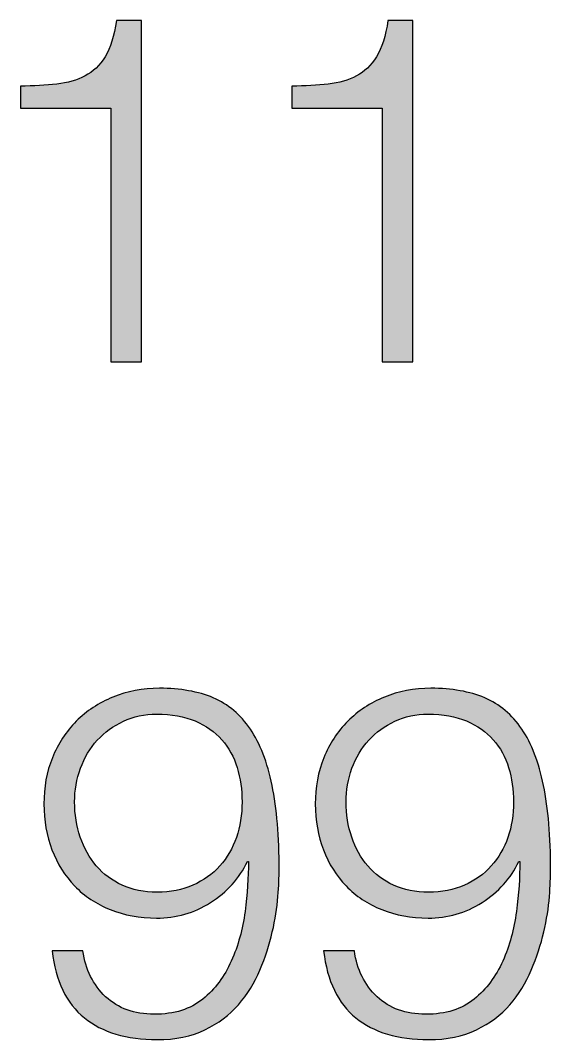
# Paper-space layout 'A2mask' of a CAD drawing. Extents: x 0 to 564, y 0 to 393.
# Drawn here: x 462.53 to 465.47, y 30.71 to 36.38 of the extents above; entities that cross this region are included whole.
import ezdxf
from ezdxf.enums import TextEntityAlignment as Align

# ---------------------------------------------------------------- set-up
doc = ezdxf.new("R2010")
doc.units = 0
doc.layers.get('0').update_dxf_attribs({"linetype": 'CONTINUOUS'})
doc.layers.get('Defpoints').update_dxf_attribs({"linetype": 'CONTINUOUS'})
doc.layers.add('JPP_Mask', color=7, linetype='CONTINUOUS')
doc.styles.add('JPP', font='arial.ttf')

# ---------------------------------------------------------------- blocks, each defined once
blk = doc.blocks.new('A2mask')
at = {"true_color": 0x004a91}
h = blk.add_hatch(color=154, dxfattribs=at)
edge = h.paths.add_edge_path()
edge.add_spline(control_points=[(463.1999, 35.4295), (463.1999, 35.9045), (463.1999, 36.3795), (463.1999, 36.3795), (463.1999, 36.3795), (463.1653, 36.3795), (463.1307, 36.3795)], knot_values=[3.5, 3.5, 3.5, 3.5, 4, 4, 4, 4.5, 4.5, 4.5, 4.5], degree=3, periodic=0)
edge.add_spline(control_points=[(463.1307, 36.3795), (463.096, 36.3795), (463.0614, 36.3795), (463.0614, 36.3795), (463.0488, 36.2926), (463.0276, 36.2254), (462.9978, 36.1773), (462.968, 36.1293), (462.9309, 36.0935), (462.8865, 36.0703)], knot_values=[1, 1, 1, 1, 1.5, 1.5, 1.5, 2.5, 2.5, 2.5, 3.5, 3.5, 3.5, 3.5], degree=3, periodic=0)
edge.add_spline(control_points=[(462.8865, 36.0703), (462.842, 36.0464), (462.7897, 36.0315), (462.7291, 36.0252)], knot_values=[0, 0, 0, 0, 1, 1, 1, 1], degree=3, periodic=0)
edge.add_spline(control_points=[(462.7291, 36.0252), (462.6684, 36.0189), (462.6008, 36.015), (462.5269, 36.013)], knot_values=[9, 9, 9, 9, 10, 10, 10, 10], degree=3, periodic=0)
edge.add_spline(control_points=[(462.5269, 36.013), (462.5269, 36.013), (462.5269, 35.891), (462.5269, 35.891), (462.5269, 35.891), (462.6524, 35.891), (462.7779, 35.891)], knot_values=[7.5, 7.5, 7.5, 7.5, 8.5, 8.5, 8.5, 9, 9, 9, 9], degree=3, periodic=0)
edge.add_spline(control_points=[(462.7779, 35.891), (462.9034, 35.891), (463.0289, 35.891), (463.0289, 35.891), (463.0289, 35.891), (463.0289, 35.5382), (463.0289, 35.1853)], knot_values=[6.5, 6.5, 6.5, 6.5, 7, 7, 7, 7.5, 7.5, 7.5, 7.5], degree=3, periodic=0)
edge.add_spline(control_points=[(463.0289, 35.1853), (463.0289, 34.8324), (463.0289, 34.4795), (463.0289, 34.4795), (463.0289, 34.4795), (463.0717, 34.4795), (463.1144, 34.4795)], knot_values=[5.5, 5.5, 5.5, 5.5, 6, 6, 6, 6.5, 6.5, 6.5, 6.5], degree=3, periodic=0)
edge.add_spline(control_points=[(463.1144, 34.4795), (463.1572, 34.4795), (463.1999, 34.4795), (463.1999, 34.4795), (463.1999, 34.4795), (463.1999, 34.9545), (463.1999, 35.4295)], knot_values=[4.5, 4.5, 4.5, 4.5, 5, 5, 5, 5.5, 5.5, 5.5, 5.5], degree=3, periodic=0)
h = blk.add_hatch(color=154, dxfattribs=at)
edge = h.paths.add_edge_path()
edge.add_spline(control_points=[(464.7092, 35.4295), (464.7092, 35.9045), (464.7092, 36.3795), (464.7092, 36.3795), (464.7092, 36.3795), (464.6746, 36.3795), (464.64, 36.3795)], knot_values=[3.5, 3.5, 3.5, 3.5, 4, 4, 4, 4.5, 4.5, 4.5, 4.5], degree=3, periodic=0)
edge.add_spline(control_points=[(464.64, 36.3795), (464.6053, 36.3795), (464.5707, 36.3795), (464.5707, 36.3795), (464.5581, 36.2926), (464.5369, 36.2254), (464.5071, 36.1773), (464.4773, 36.1293), (464.4402, 36.0935), (464.3958, 36.0703)], knot_values=[1, 1, 1, 1, 1.5, 1.5, 1.5, 2.5, 2.5, 2.5, 3.5, 3.5, 3.5, 3.5], degree=3, periodic=0)
edge.add_spline(control_points=[(464.3958, 36.0703), (464.3514, 36.0464), (464.299, 36.0315), (464.2384, 36.0252)], knot_values=[0, 0, 0, 0, 1, 1, 1, 1], degree=3, periodic=0)
edge.add_spline(control_points=[(464.2384, 36.0252), (464.1777, 36.0189), (464.1101, 36.015), (464.0362, 36.013)], knot_values=[9, 9, 9, 9, 10, 10, 10, 10], degree=3, periodic=0)
edge.add_spline(control_points=[(464.0362, 36.013), (464.0362, 36.013), (464.0362, 35.891), (464.0362, 35.891), (464.0362, 35.891), (464.1617, 35.891), (464.2872, 35.891)], knot_values=[7.5, 7.5, 7.5, 7.5, 8.5, 8.5, 8.5, 9, 9, 9, 9], degree=3, periodic=0)
edge.add_spline(control_points=[(464.2872, 35.891), (464.4127, 35.891), (464.5382, 35.891), (464.5382, 35.891), (464.5382, 35.891), (464.5382, 35.5382), (464.5382, 35.1853)], knot_values=[6.5, 6.5, 6.5, 6.5, 7, 7, 7, 7.5, 7.5, 7.5, 7.5], degree=3, periodic=0)
edge.add_spline(control_points=[(464.5382, 35.1853), (464.5382, 34.8324), (464.5382, 34.4795), (464.5382, 34.4795), (464.5382, 34.4795), (464.581, 34.4795), (464.6237, 34.4795)], knot_values=[5.5, 5.5, 5.5, 5.5, 6, 6, 6, 6.5, 6.5, 6.5, 6.5], degree=3, periodic=0)
edge.add_spline(control_points=[(464.6237, 34.4795), (464.6665, 34.4795), (464.7092, 34.4795), (464.7092, 34.4795), (464.7092, 34.4795), (464.7092, 34.9545), (464.7092, 35.4295)], knot_values=[4.5, 4.5, 4.5, 4.5, 5, 5, 5, 5.5, 5.5, 5.5, 5.5], degree=3, periodic=0)
h = blk.add_hatch(color=154, dxfattribs=at)
edge = h.paths.add_edge_path()
edge.add_spline(control_points=[(463.9657, 31.6537), (463.9657, 31.8383), (463.9524, 31.995), (463.9262, 32.1232)], knot_values=[19, 19, 19, 19, 20, 20, 20, 20], degree=3, periodic=0)
edge.add_spline(control_points=[(463.9262, 32.1232), (463.9001, 32.2518), (463.86, 32.3562), (463.8056, 32.437)], knot_values=[18, 18, 18, 18, 19, 19, 19, 19], degree=3, periodic=0)
edge.add_spline(control_points=[(463.8056, 32.437), (463.7513, 32.5172), (463.6824, 32.5752), (463.5992, 32.6107)], knot_values=[17, 17, 17, 17, 18, 18, 18, 18], degree=3, periodic=0)
edge.add_spline(control_points=[(463.5992, 32.6107), (463.516, 32.6458), (463.4163, 32.6637), (463.3006, 32.6637)], knot_values=[16, 16, 16, 16, 17, 17, 17, 17], degree=3, periodic=0)
edge.add_spline(control_points=[(463.3006, 32.6637), (463.2065, 32.6637), (463.1201, 32.6471), (463.0415, 32.6146)], knot_values=[15, 15, 15, 15, 16, 16, 16, 16], degree=3, periodic=0)
edge.add_spline(control_points=[(463.0415, 32.6146), (462.9627, 32.5822), (462.8947, 32.5374), (462.8377, 32.4804), (462.7807, 32.4235), (462.7363, 32.3555), (462.7049, 32.2767)], knot_values=[13, 13, 13, 13, 14, 14, 14, 15, 15, 15, 15], degree=3, periodic=0)
edge.add_spline(control_points=[(462.7049, 32.2767), (462.6731, 32.1981), (462.6575, 32.1126), (462.6575, 32.0202)], knot_values=[12, 12, 12, 12, 13, 13, 13, 13], degree=3, periodic=0)
edge.add_spline(control_points=[(462.6575, 32.0202), (462.6575, 31.9281), (462.6724, 31.8429), (462.7022, 31.7651), (462.732, 31.6872), (462.7741, 31.6203), (462.8285, 31.5643)], knot_values=[10, 10, 10, 10, 11, 11, 11, 12, 12, 12, 12], degree=3, periodic=0)
edge.add_spline(control_points=[(462.8285, 31.5643), (462.8825, 31.5079), (462.9487, 31.4642), (463.0266, 31.4324)], knot_values=[9, 9, 9, 9, 10, 10, 10, 10], degree=3, periodic=0)
edge.add_spline(control_points=[(463.0266, 31.4324), (463.1041, 31.4009), (463.1903, 31.385), (463.2844, 31.385)], knot_values=[8, 8, 8, 8, 9, 9, 9, 9], degree=3, periodic=0)
edge.add_spline(control_points=[(463.2844, 31.385), (463.3931, 31.385), (463.4928, 31.4138), (463.5843, 31.4718), (463.6757, 31.5298), (463.744, 31.6057), (463.7894, 31.6998)], knot_values=[6, 6, 6, 6, 7, 7, 7, 8, 8, 8, 8], degree=3, periodic=0)
edge.add_spline(control_points=[(463.7947, 31.6998), (463.7947, 31.613), (463.7884, 31.5202), (463.7758, 31.4218)], knot_values=[4, 4, 4, 4, 5, 5, 5, 5], degree=3, periodic=0)
edge.add_spline(control_points=[(463.7758, 31.4218), (463.7629, 31.323), (463.7377, 31.2313), (463.6996, 31.1461)], knot_values=[3, 3, 3, 3, 4, 4, 4, 4], degree=3, periodic=0)
edge.add_spline(control_points=[(463.6996, 31.1461), (463.6618, 31.0609), (463.6088, 30.9904), (463.5409, 30.9344), (463.4729, 30.8784), (463.3828, 30.8502), (463.2708, 30.8502)], knot_values=[1, 1, 1, 1, 2, 2, 2, 3, 3, 3, 3], degree=3, periodic=0)
edge.add_spline(control_points=[(463.2708, 30.8502), (463.1605, 30.8502), (463.0703, 30.883), (463.0008, 30.9479)], knot_values=[0, 0, 0, 0, 1, 1, 1, 1], degree=3, periodic=0)
edge.add_spline(control_points=[(463.0008, 30.9479), (462.9312, 31.0132), (462.8891, 31.098), (462.8745, 31.2031)], knot_values=[29, 29, 29, 29, 30, 30, 30, 30], degree=3, periodic=0)
edge.add_spline(control_points=[(462.8745, 31.2031), (462.8745, 31.2031), (462.7035, 31.2031), (462.7035, 31.2031), (462.7234, 31.0348), (462.7831, 30.9105), (462.8825, 30.83)], knot_values=[27, 27, 27, 27, 28, 28, 28, 29, 29, 29, 29], degree=3, periodic=0)
edge.add_spline(control_points=[(462.8825, 30.83), (462.9822, 30.7495), (463.1171, 30.709), (463.2871, 30.709)], knot_values=[26, 26, 26, 26, 27, 27, 27, 27], degree=3, periodic=0)
edge.add_spline(control_points=[(463.2871, 30.709), (463.3901, 30.709), (463.4789, 30.7273), (463.5531, 30.7634), (463.6274, 30.7995), (463.6893, 30.8462), (463.739, 30.9032), (463.7887, 30.9602), (463.8285, 31.0245), (463.8583, 31.0961)], knot_values=[23, 23, 23, 23, 24, 24, 24, 25, 25, 25, 26, 26, 26, 26], degree=3, periodic=0)
edge.add_spline(control_points=[(463.8583, 31.0961), (463.8885, 31.1673), (463.9113, 31.2379), (463.9276, 31.3078)], knot_values=[22, 22, 22, 22, 23, 23, 23, 23], degree=3, periodic=0)
edge.add_spline(control_points=[(463.9276, 31.3078), (463.9441, 31.3774), (463.9544, 31.443), (463.959, 31.5046)], knot_values=[21, 21, 21, 21, 22, 22, 22, 22], degree=3, periodic=0)
edge.add_spline(control_points=[(463.959, 31.5046), (463.9633, 31.5659), (463.9657, 31.6156), (463.9657, 31.6537)], knot_values=[20, 20, 20, 20, 21, 21, 21, 21], degree=3, periodic=0)
edge = h.paths.add_edge_path(flags=16)
edge.add_spline(control_points=[(463.7592, 32.0311), (463.7592, 31.9606), (463.749, 31.8949), (463.7281, 31.8343), (463.7072, 31.7737), (463.6767, 31.7207), (463.636, 31.6756)], knot_values=[1, 1, 1, 1, 2, 2, 2, 3, 3, 3, 3], degree=3, periodic=0)
edge.add_spline(control_points=[(463.636, 31.6756), (463.5952, 31.6302), (463.5455, 31.5944), (463.4865, 31.5682)], knot_values=[0, 0, 0, 0, 1, 1, 1, 1], degree=3, periodic=0)
edge.add_spline(control_points=[(463.4865, 31.5682), (463.4279, 31.5421), (463.3613, 31.5288), (463.2871, 31.5288)], knot_values=[15, 15, 15, 15, 16, 16, 16, 16], degree=3, periodic=0)
edge.add_spline(control_points=[(463.2871, 31.5288), (463.2148, 31.5288), (463.1499, 31.5421), (463.0929, 31.5682), (463.0359, 31.5944), (462.9882, 31.6302), (462.9491, 31.6756)], knot_values=[13, 13, 13, 13, 14, 14, 14, 15, 15, 15, 15], degree=3, periodic=0)
edge.add_spline(control_points=[(462.9491, 31.6756), (462.9103, 31.7207), (462.8805, 31.774), (462.8596, 31.8356), (462.8387, 31.8973), (462.8285, 31.9622), (462.8285, 32.0311)], knot_values=[11, 11, 11, 11, 12, 12, 12, 13, 13, 13, 13], degree=3, periodic=0)
edge.add_spline(control_points=[(462.8285, 32.0311), (462.8285, 32.0961), (462.8391, 32.1587), (462.8609, 32.2183)], knot_values=[10, 10, 10, 10, 11, 11, 11, 11], degree=3, periodic=0)
edge.add_spline(control_points=[(462.8609, 32.2183), (462.8825, 32.278), (462.914, 32.33), (462.9547, 32.3744)], knot_values=[9, 9, 9, 9, 10, 10, 10, 10], degree=3, periodic=0)
edge.add_spline(control_points=[(462.9547, 32.3744), (462.9951, 32.4188), (463.0435, 32.4539), (463.0998, 32.4804)], knot_values=[8, 8, 8, 8, 9, 9, 9, 9], degree=3, periodic=0)
edge.add_spline(control_points=[(463.0998, 32.4804), (463.1558, 32.5066), (463.2175, 32.5195), (463.2844, 32.5195)], knot_values=[7, 7, 7, 7, 8, 8, 8, 8], degree=3, periodic=0)
edge.add_spline(control_points=[(463.2844, 32.5195), (463.3676, 32.5195), (463.4391, 32.507), (463.4988, 32.4818)], knot_values=[6, 6, 6, 6, 7, 7, 7, 7], degree=3, periodic=0)
edge.add_spline(control_points=[(463.4988, 32.4818), (463.5584, 32.4563), (463.6078, 32.4215), (463.6469, 32.3771)], knot_values=[5, 5, 5, 5, 6, 6, 6, 6], degree=3, periodic=0)
edge.add_spline(control_points=[(463.6469, 32.3771), (463.6857, 32.3327), (463.7142, 32.2813), (463.7324, 32.2223)], knot_values=[4, 4, 4, 4, 5, 5, 5, 5], degree=3, periodic=0)
edge.add_spline(control_points=[(463.7324, 32.2223), (463.7503, 32.1637), (463.7592, 32.0997), (463.7592, 32.0311)], knot_values=[3, 3, 3, 3, 4, 4, 4, 4], degree=3, periodic=0)
h = blk.add_hatch(color=154, dxfattribs=at)
edge = h.paths.add_edge_path()
edge.add_spline(control_points=[(465.475, 31.6537), (465.475, 31.8383), (465.4617, 31.995), (465.4355, 32.1232)], knot_values=[19, 19, 19, 19, 20, 20, 20, 20], degree=3, periodic=0)
edge.add_spline(control_points=[(465.4355, 32.1232), (465.4094, 32.2518), (465.3693, 32.3562), (465.3149, 32.437)], knot_values=[18, 18, 18, 18, 19, 19, 19, 19], degree=3, periodic=0)
edge.add_spline(control_points=[(465.3149, 32.437), (465.2606, 32.5172), (465.1917, 32.5752), (465.1085, 32.6107)], knot_values=[17, 17, 17, 17, 18, 18, 18, 18], degree=3, periodic=0)
edge.add_spline(control_points=[(465.1085, 32.6107), (465.0253, 32.6458), (464.9256, 32.6637), (464.8099, 32.6637)], knot_values=[16, 16, 16, 16, 17, 17, 17, 17], degree=3, periodic=0)
edge.add_spline(control_points=[(464.8099, 32.6637), (464.7158, 32.6637), (464.6294, 32.6471), (464.5508, 32.6146)], knot_values=[15, 15, 15, 15, 16, 16, 16, 16], degree=3, periodic=0)
edge.add_spline(control_points=[(464.5508, 32.6146), (464.472, 32.5822), (464.404, 32.5374), (464.347, 32.4804), (464.2901, 32.4235), (464.2457, 32.3555), (464.2142, 32.2767)], knot_values=[13, 13, 13, 13, 14, 14, 14, 15, 15, 15, 15], degree=3, periodic=0)
edge.add_spline(control_points=[(464.2142, 32.2767), (464.1824, 32.1981), (464.1668, 32.1126), (464.1668, 32.0202)], knot_values=[12, 12, 12, 12, 13, 13, 13, 13], degree=3, periodic=0)
edge.add_spline(control_points=[(464.1668, 32.0202), (464.1668, 31.9281), (464.1817, 31.8429), (464.2115, 31.7651), (464.2413, 31.6872), (464.2834, 31.6203), (464.3378, 31.5643)], knot_values=[10, 10, 10, 10, 11, 11, 11, 12, 12, 12, 12], degree=3, periodic=0)
edge.add_spline(control_points=[(464.3378, 31.5643), (464.3918, 31.5079), (464.458, 31.4642), (464.5359, 31.4324)], knot_values=[9, 9, 9, 9, 10, 10, 10, 10], degree=3, periodic=0)
edge.add_spline(control_points=[(464.5359, 31.4324), (464.6135, 31.4009), (464.6996, 31.385), (464.7937, 31.385)], knot_values=[8, 8, 8, 8, 9, 9, 9, 9], degree=3, periodic=0)
edge.add_spline(control_points=[(464.7937, 31.385), (464.9024, 31.385), (465.0021, 31.4138), (465.0936, 31.4718), (465.185, 31.5298), (465.2533, 31.6057), (465.2987, 31.6998)], knot_values=[6, 6, 6, 6, 7, 7, 7, 8, 8, 8, 8], degree=3, periodic=0)
edge.add_spline(control_points=[(465.304, 31.6998), (465.304, 31.613), (465.2977, 31.5202), (465.2851, 31.4218)], knot_values=[4, 4, 4, 4, 5, 5, 5, 5], degree=3, periodic=0)
edge.add_spline(control_points=[(465.2851, 31.4218), (465.2722, 31.323), (465.247, 31.2313), (465.2089, 31.1461)], knot_values=[3, 3, 3, 3, 4, 4, 4, 4], degree=3, periodic=0)
edge.add_spline(control_points=[(465.2089, 31.1461), (465.1711, 31.0609), (465.1181, 30.9904), (465.0502, 30.9344), (464.9822, 30.8784), (464.8921, 30.8502), (464.7801, 30.8502)], knot_values=[1, 1, 1, 1, 2, 2, 2, 3, 3, 3, 3], degree=3, periodic=0)
edge.add_spline(control_points=[(464.7801, 30.8502), (464.6698, 30.8502), (464.5797, 30.883), (464.5101, 30.9479)], knot_values=[0, 0, 0, 0, 1, 1, 1, 1], degree=3, periodic=0)
edge.add_spline(control_points=[(464.5101, 30.9479), (464.4405, 31.0132), (464.3984, 31.098), (464.3838, 31.2031)], knot_values=[29, 29, 29, 29, 30, 30, 30, 30], degree=3, periodic=0)
edge.add_spline(control_points=[(464.3838, 31.2031), (464.3838, 31.2031), (464.2128, 31.2031), (464.2128, 31.2031), (464.2327, 31.0348), (464.2924, 30.9105), (464.3918, 30.83)], knot_values=[27, 27, 27, 27, 28, 28, 28, 29, 29, 29, 29], degree=3, periodic=0)
edge.add_spline(control_points=[(464.3918, 30.83), (464.4915, 30.7495), (464.6264, 30.709), (464.7964, 30.709)], knot_values=[26, 26, 26, 26, 27, 27, 27, 27], degree=3, periodic=0)
edge.add_spline(control_points=[(464.7964, 30.709), (464.8994, 30.709), (464.9882, 30.7273), (465.0624, 30.7634), (465.1367, 30.7995), (465.1986, 30.8462), (465.2483, 30.9032), (465.298, 30.9602), (465.3378, 31.0245), (465.3676, 31.0961)], knot_values=[23, 23, 23, 23, 24, 24, 24, 25, 25, 25, 26, 26, 26, 26], degree=3, periodic=0)
edge.add_spline(control_points=[(465.3676, 31.0961), (465.3978, 31.1673), (465.4206, 31.2379), (465.4369, 31.3078)], knot_values=[22, 22, 22, 22, 23, 23, 23, 23], degree=3, periodic=0)
edge.add_spline(control_points=[(465.4369, 31.3078), (465.4534, 31.3774), (465.4637, 31.443), (465.4683, 31.5046)], knot_values=[21, 21, 21, 21, 22, 22, 22, 22], degree=3, periodic=0)
edge.add_spline(control_points=[(465.4683, 31.5046), (465.4726, 31.5659), (465.475, 31.6156), (465.475, 31.6537)], knot_values=[20, 20, 20, 20, 21, 21, 21, 21], degree=3, periodic=0)
edge = h.paths.add_edge_path(flags=16)
edge.add_spline(control_points=[(465.2685, 32.0311), (465.2685, 31.9606), (465.2583, 31.8949), (465.2374, 31.8343), (465.2165, 31.7737), (465.186, 31.7207), (465.1453, 31.6756)], knot_values=[1, 1, 1, 1, 2, 2, 2, 3, 3, 3, 3], degree=3, periodic=0)
edge.add_spline(control_points=[(465.1453, 31.6756), (465.1045, 31.6302), (465.0548, 31.5944), (464.9958, 31.5682)], knot_values=[0, 0, 0, 0, 1, 1, 1, 1], degree=3, periodic=0)
edge.add_spline(control_points=[(464.9958, 31.5682), (464.9372, 31.5421), (464.8706, 31.5288), (464.7964, 31.5288)], knot_values=[15, 15, 15, 15, 16, 16, 16, 16], degree=3, periodic=0)
edge.add_spline(control_points=[(464.7964, 31.5288), (464.7241, 31.5288), (464.6592, 31.5421), (464.6022, 31.5682), (464.5452, 31.5944), (464.4975, 31.6302), (464.4584, 31.6756)], knot_values=[13, 13, 13, 13, 14, 14, 14, 15, 15, 15, 15], degree=3, periodic=0)
edge.add_spline(control_points=[(464.4584, 31.6756), (464.4196, 31.7207), (464.3898, 31.774), (464.3689, 31.8356), (464.348, 31.8973), (464.3378, 31.9622), (464.3378, 32.0311)], knot_values=[11, 11, 11, 11, 12, 12, 12, 13, 13, 13, 13], degree=3, periodic=0)
edge.add_spline(control_points=[(464.3378, 32.0311), (464.3378, 32.0961), (464.3484, 32.1587), (464.3702, 32.2183)], knot_values=[10, 10, 10, 10, 11, 11, 11, 11], degree=3, periodic=0)
edge.add_spline(control_points=[(464.3702, 32.2183), (464.3918, 32.278), (464.4233, 32.33), (464.464, 32.3744)], knot_values=[9, 9, 9, 9, 10, 10, 10, 10], degree=3, periodic=0)
edge.add_spline(control_points=[(464.464, 32.3744), (464.5044, 32.4188), (464.5528, 32.4539), (464.6091, 32.4804)], knot_values=[8, 8, 8, 8, 9, 9, 9, 9], degree=3, periodic=0)
edge.add_spline(control_points=[(464.6091, 32.4804), (464.6651, 32.5066), (464.7268, 32.5195), (464.7937, 32.5195)], knot_values=[7, 7, 7, 7, 8, 8, 8, 8], degree=3, periodic=0)
edge.add_spline(control_points=[(464.7937, 32.5195), (464.8769, 32.5195), (464.9484, 32.507), (465.0081, 32.4818)], knot_values=[6, 6, 6, 6, 7, 7, 7, 7], degree=3, periodic=0)
edge.add_spline(control_points=[(465.0081, 32.4818), (465.0677, 32.4563), (465.1171, 32.4215), (465.1562, 32.3771)], knot_values=[5, 5, 5, 5, 6, 6, 6, 6], degree=3, periodic=0)
edge.add_spline(control_points=[(465.1562, 32.3771), (465.195, 32.3327), (465.2235, 32.2813), (465.2417, 32.2223)], knot_values=[4, 4, 4, 4, 5, 5, 5, 5], degree=3, periodic=0)
edge.add_spline(control_points=[(465.2417, 32.2223), (465.2596, 32.1637), (465.2685, 32.0997), (465.2685, 32.0311)], knot_values=[3, 3, 3, 3, 4, 4, 4, 4], degree=3, periodic=0)
at = {"layer": 'Defpoints', "color": 154, "true_color": 0x004a91}
for points, knots in [([(462.7291, 36.0252), (462.7897, 36.0315), (462.842, 36.0464), (462.8865, 36.0703), (462.9309, 36.0935), (462.968, 36.1293), (462.9978, 36.1773), (463.0276, 36.2254), (463.0488, 36.2926), (463.0614, 36.3795), (463.0614, 36.3795), (463.1999, 36.3795), (463.1999, 36.3795), (463.1999, 36.3795), (463.1999, 34.4795), (463.1999, 34.4795), (463.1999, 34.4795), (463.0289, 34.4795), (463.0289, 34.4795), (463.0289, 34.4795), (463.0289, 35.891), (463.0289, 35.891), (463.0289, 35.891), (462.5269, 35.891), (462.5269, 35.891), (462.5269, 35.891), (462.5269, 36.013), (462.5269, 36.013), (462.6008, 36.015), (462.6684, 36.0189), (462.7291, 36.0252)], [0, 0, 0, 0, 1, 1, 1, 2, 2, 2, 3, 3, 3, 4, 4, 4, 5, 5, 5, 6, 6, 6, 7, 7, 7, 8, 8, 8, 9, 9, 9, 10, 10, 10, 10]), ([(464.2384, 36.0252), (464.299, 36.0315), (464.3514, 36.0464), (464.3958, 36.0703), (464.4402, 36.0935), (464.4773, 36.1293), (464.5071, 36.1773), (464.5369, 36.2254), (464.5581, 36.2926), (464.5707, 36.3795), (464.5707, 36.3795), (464.7092, 36.3795), (464.7092, 36.3795), (464.7092, 36.3795), (464.7092, 34.4795), (464.7092, 34.4795), (464.7092, 34.4795), (464.5382, 34.4795), (464.5382, 34.4795), (464.5382, 34.4795), (464.5382, 35.891), (464.5382, 35.891), (464.5382, 35.891), (464.0362, 35.891), (464.0362, 35.891), (464.0362, 35.891), (464.0362, 36.013), (464.0362, 36.013), (464.1101, 36.015), (464.1777, 36.0189), (464.2384, 36.0252)], [0, 0, 0, 0, 1, 1, 1, 2, 2, 2, 3, 3, 3, 4, 4, 4, 5, 5, 5, 6, 6, 6, 7, 7, 7, 8, 8, 8, 9, 9, 9, 10, 10, 10, 10]), ([(463.0008, 30.9479), (463.0703, 30.883), (463.1605, 30.8502), (463.2708, 30.8502), (463.3828, 30.8502), (463.4729, 30.8784), (463.5409, 30.9344), (463.6088, 30.9904), (463.6618, 31.0609), (463.6996, 31.1461), (463.7377, 31.2313), (463.7629, 31.323), (463.7758, 31.4218), (463.7884, 31.5202), (463.7947, 31.613), (463.7947, 31.6998), (463.7947, 31.6998), (463.7894, 31.6998), (463.7894, 31.6998), (463.744, 31.6057), (463.6757, 31.5298), (463.5843, 31.4718), (463.4928, 31.4138), (463.3931, 31.385), (463.2844, 31.385), (463.1903, 31.385), (463.1041, 31.4009), (463.0266, 31.4324), (462.9487, 31.4642), (462.8825, 31.5079), (462.8285, 31.5643), (462.7741, 31.6203), (462.732, 31.6872), (462.7022, 31.7651), (462.6724, 31.8429), (462.6575, 31.9281), (462.6575, 32.0202), (462.6575, 32.1126), (462.6731, 32.1981), (462.7049, 32.2767), (462.7363, 32.3555), (462.7807, 32.4235), (462.8377, 32.4804), (462.8947, 32.5374), (462.9627, 32.5822), (463.0415, 32.6146), (463.1201, 32.6471), (463.2065, 32.6637), (463.3006, 32.6637), (463.4163, 32.6637), (463.516, 32.6458), (463.5992, 32.6107), (463.6824, 32.5752), (463.7513, 32.5172), (463.8056, 32.437), (463.86, 32.3562), (463.9001, 32.2518), (463.9262, 32.1232), (463.9524, 31.995), (463.9657, 31.8383), (463.9657, 31.6537), (463.9657, 31.6156), (463.9633, 31.5659), (463.959, 31.5046), (463.9544, 31.443), (463.9441, 31.3774), (463.9276, 31.3078), (463.9113, 31.2379), (463.8885, 31.1673), (463.8583, 31.0961), (463.8285, 31.0245), (463.7887, 30.9602), (463.739, 30.9032), (463.6893, 30.8462), (463.6274, 30.7995), (463.5531, 30.7634), (463.4789, 30.7273), (463.3901, 30.709), (463.2871, 30.709), (463.1171, 30.709), (462.9822, 30.7495), (462.8825, 30.83), (462.7831, 30.9105), (462.7234, 31.0348), (462.7035, 31.2031), (462.7035, 31.2031), (462.8745, 31.2031), (462.8745, 31.2031), (462.8891, 31.098), (462.9312, 31.0132), (463.0008, 30.9479)], [0, 0, 0, 0, 1, 1, 1, 2, 2, 2, 3, 3, 3, 4, 4, 4, 5, 5, 5, 6, 6, 6, 7, 7, 7, 8, 8, 8, 9, 9, 9, 10, 10, 10, 11, 11, 11, 12, 12, 12, 13, 13, 13, 14, 14, 14, 15, 15, 15, 16, 16, 16, 17, 17, 17, 18, 18, 18, 19, 19, 19, 20, 20, 20, 21, 21, 21, 22, 22, 22, 23, 23, 23, 24, 24, 24, 25, 25, 25, 26, 26, 26, 27, 27, 27, 28, 28, 28, 29, 29, 29, 30, 30, 30, 30]), ([(464.5101, 30.9479), (464.5797, 30.883), (464.6698, 30.8502), (464.7801, 30.8502), (464.8921, 30.8502), (464.9822, 30.8784), (465.0502, 30.9344), (465.1181, 30.9904), (465.1711, 31.0609), (465.2089, 31.1461), (465.247, 31.2313), (465.2722, 31.323), (465.2851, 31.4218), (465.2977, 31.5202), (465.304, 31.613), (465.304, 31.6998), (465.304, 31.6998), (465.2987, 31.6998), (465.2987, 31.6998), (465.2533, 31.6057), (465.185, 31.5298), (465.0936, 31.4718), (465.0021, 31.4138), (464.9024, 31.385), (464.7937, 31.385), (464.6996, 31.385), (464.6135, 31.4009), (464.5359, 31.4324), (464.458, 31.4642), (464.3918, 31.5079), (464.3378, 31.5643), (464.2834, 31.6203), (464.2413, 31.6872), (464.2115, 31.7651), (464.1817, 31.8429), (464.1668, 31.9281), (464.1668, 32.0202), (464.1668, 32.1126), (464.1824, 32.1981), (464.2142, 32.2767), (464.2457, 32.3555), (464.2901, 32.4235), (464.347, 32.4804), (464.404, 32.5374), (464.472, 32.5822), (464.5508, 32.6146), (464.6294, 32.6471), (464.7158, 32.6637), (464.8099, 32.6637), (464.9256, 32.6637), (465.0253, 32.6458), (465.1085, 32.6107), (465.1917, 32.5752), (465.2606, 32.5172), (465.3149, 32.437), (465.3693, 32.3562), (465.4094, 32.2518), (465.4355, 32.1232), (465.4617, 31.995), (465.475, 31.8383), (465.475, 31.6537), (465.475, 31.6156), (465.4726, 31.5659), (465.4683, 31.5046), (465.4637, 31.443), (465.4534, 31.3774), (465.4369, 31.3078), (465.4206, 31.2379), (465.3978, 31.1673), (465.3676, 31.0961), (465.3378, 31.0245), (465.298, 30.9602), (465.2483, 30.9032), (465.1986, 30.8462), (465.1367, 30.7995), (465.0624, 30.7634), (464.9882, 30.7273), (464.8994, 30.709), (464.7964, 30.709), (464.6264, 30.709), (464.4915, 30.7495), (464.3918, 30.83), (464.2924, 30.9105), (464.2327, 31.0348), (464.2128, 31.2031), (464.2128, 31.2031), (464.3838, 31.2031), (464.3838, 31.2031), (464.3984, 31.098), (464.4405, 31.0132), (464.5101, 30.9479)], [0, 0, 0, 0, 1, 1, 1, 2, 2, 2, 3, 3, 3, 4, 4, 4, 5, 5, 5, 6, 6, 6, 7, 7, 7, 8, 8, 8, 9, 9, 9, 10, 10, 10, 11, 11, 11, 12, 12, 12, 13, 13, 13, 14, 14, 14, 15, 15, 15, 16, 16, 16, 17, 17, 17, 18, 18, 18, 19, 19, 19, 20, 20, 20, 21, 21, 21, 22, 22, 22, 23, 23, 23, 24, 24, 24, 25, 25, 25, 26, 26, 26, 27, 27, 27, 28, 28, 28, 29, 29, 29, 30, 30, 30, 30]), ([(463.4865, 31.5682), (463.5455, 31.5944), (463.5952, 31.6302), (463.636, 31.6756), (463.6767, 31.7207), (463.7072, 31.7737), (463.7281, 31.8343), (463.749, 31.8949), (463.7592, 31.9606), (463.7592, 32.0311), (463.7592, 32.0997), (463.7503, 32.1637), (463.7324, 32.2223), (463.7142, 32.2813), (463.6857, 32.3327), (463.6469, 32.3771), (463.6078, 32.4215), (463.5584, 32.4563), (463.4988, 32.4818), (463.4391, 32.507), (463.3676, 32.5195), (463.2844, 32.5195), (463.2175, 32.5195), (463.1558, 32.5066), (463.0998, 32.4804), (463.0435, 32.4539), (462.9951, 32.4188), (462.9547, 32.3744), (462.914, 32.33), (462.8825, 32.278), (462.8609, 32.2183), (462.8391, 32.1587), (462.8285, 32.0961), (462.8285, 32.0311), (462.8285, 31.9622), (462.8387, 31.8973), (462.8596, 31.8356), (462.8805, 31.774), (462.9103, 31.7207), (462.9491, 31.6756), (462.9882, 31.6302), (463.0359, 31.5944), (463.0929, 31.5682), (463.1499, 31.5421), (463.2148, 31.5288), (463.2871, 31.5288), (463.3613, 31.5288), (463.4279, 31.5421), (463.4865, 31.5682)], [0, 0, 0, 0, 1, 1, 1, 2, 2, 2, 3, 3, 3, 4, 4, 4, 5, 5, 5, 6, 6, 6, 7, 7, 7, 8, 8, 8, 9, 9, 9, 10, 10, 10, 11, 11, 11, 12, 12, 12, 13, 13, 13, 14, 14, 14, 15, 15, 15, 16, 16, 16, 16]), ([(464.9958, 31.5682), (465.0548, 31.5944), (465.1045, 31.6302), (465.1453, 31.6756), (465.186, 31.7207), (465.2165, 31.7737), (465.2374, 31.8343), (465.2583, 31.8949), (465.2685, 31.9606), (465.2685, 32.0311), (465.2685, 32.0997), (465.2596, 32.1637), (465.2417, 32.2223), (465.2235, 32.2813), (465.195, 32.3327), (465.1562, 32.3771), (465.1171, 32.4215), (465.0677, 32.4563), (465.0081, 32.4818), (464.9484, 32.507), (464.8769, 32.5195), (464.7937, 32.5195), (464.7268, 32.5195), (464.6651, 32.5066), (464.6091, 32.4804), (464.5528, 32.4539), (464.5044, 32.4188), (464.464, 32.3744), (464.4233, 32.33), (464.3918, 32.278), (464.3702, 32.2183), (464.3484, 32.1587), (464.3378, 32.0961), (464.3378, 32.0311), (464.3378, 31.9622), (464.348, 31.8973), (464.3689, 31.8356), (464.3898, 31.774), (464.4196, 31.7207), (464.4584, 31.6756), (464.4975, 31.6302), (464.5452, 31.5944), (464.6022, 31.5682), (464.6592, 31.5421), (464.7241, 31.5288), (464.7964, 31.5288), (464.8706, 31.5288), (464.9372, 31.5421), (464.9958, 31.5682)], [0, 0, 0, 0, 1, 1, 1, 2, 2, 2, 3, 3, 3, 4, 4, 4, 5, 5, 5, 6, 6, 6, 7, 7, 7, 8, 8, 8, 9, 9, 9, 10, 10, 10, 11, 11, 11, 12, 12, 12, 13, 13, 13, 14, 14, 14, 15, 15, 15, 16, 16, 16, 16])]:
    blk.add_open_spline(points, degree=3, knots=knots, dxfattribs=at)
at = {"color": 7, "style": 'JPP'}
for tag, p in [('Client', (516.6, 80.5)), ('Project1', (516.6, 63)), ('Project2', (516.6, 57.75)), ('Project3', (516.6, 52.5)), ('Title1', (516.6, 40.25)), ('Title2', (516.6, 35)), ('Title3', (516.6, 29.75)), ('Status', (441, 5.25))]:
    blk.add_attdef(tag, text='', height=2.5, dxfattribs=at).set_placement(p, align=Align.MIDDLE_LEFT)
at = {"color": 2, "style": 'JPP'}
for tag, p in [('Scale', (460.25, 17.5)), ('Checked', (523.25, 17.5)), ('Drawn', (491.75, 17.5)), ('Date', (554.75, 17.5))]:
    blk.add_attdef(tag, text='', height=1.4, dxfattribs=at).set_placement(p, align=Align.MIDDLE_CENTER)
at = {"color": 6, "style": 'JPP'}
for tag, p in [('Ref', (504, 5.25)), ('DrgNo.', (533.4, 5.25))]:
    blk.add_attdef(tag, text='', height=2.8, dxfattribs=at).set_placement(p, align=Align.MIDDLE_LEFT)
blk.add_attdef('Rev', text='', height=2.8, dxfattribs=at).set_placement((557.3923, 5.25), align=Align.MIDDLE_CENTER)

psp = doc.layouts.new('A2mask')

# ---------------------------------------------------------------- block references
at = {"layer": 'JPP_Mask'}
psp.add_blockref('A2mask', (0, 0), dxfattribs=at)

doc.saveas('drawing.dxf')
